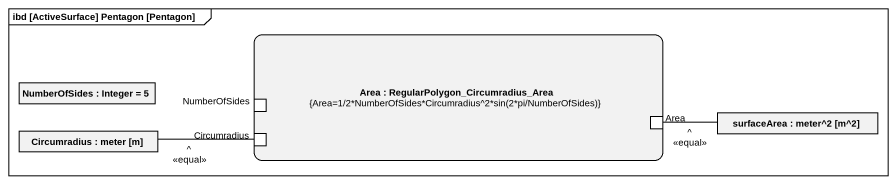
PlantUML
@startuml
mainframe ibd [ActiveSurface] Pentagon [Pentagon]
rectangle "Area : RegularPolygon_Circumradius_Area\n{Area=1/2*NumberOfSides*Circumradius^2*sin(2*pi/NumberOfSides)}" as Area {
  port "NumberOfSides" as NumberOfSides_2
  port "Area" as Area_2
  port "Circumradius" as Circumradius_2
}
rectangle "NumberOfSides : Integer = 5" as NumberOfSides
rectangle "surfaceArea : meter^2 [m^2]" as surfaceArea
rectangle "Circumradius : meter [m]" as Circumradius
Area_2 -right- surfaceArea : ^\n<<equal>>
Circumradius -right- Circumradius_2 : ^\n<<equal>>
@enduml
